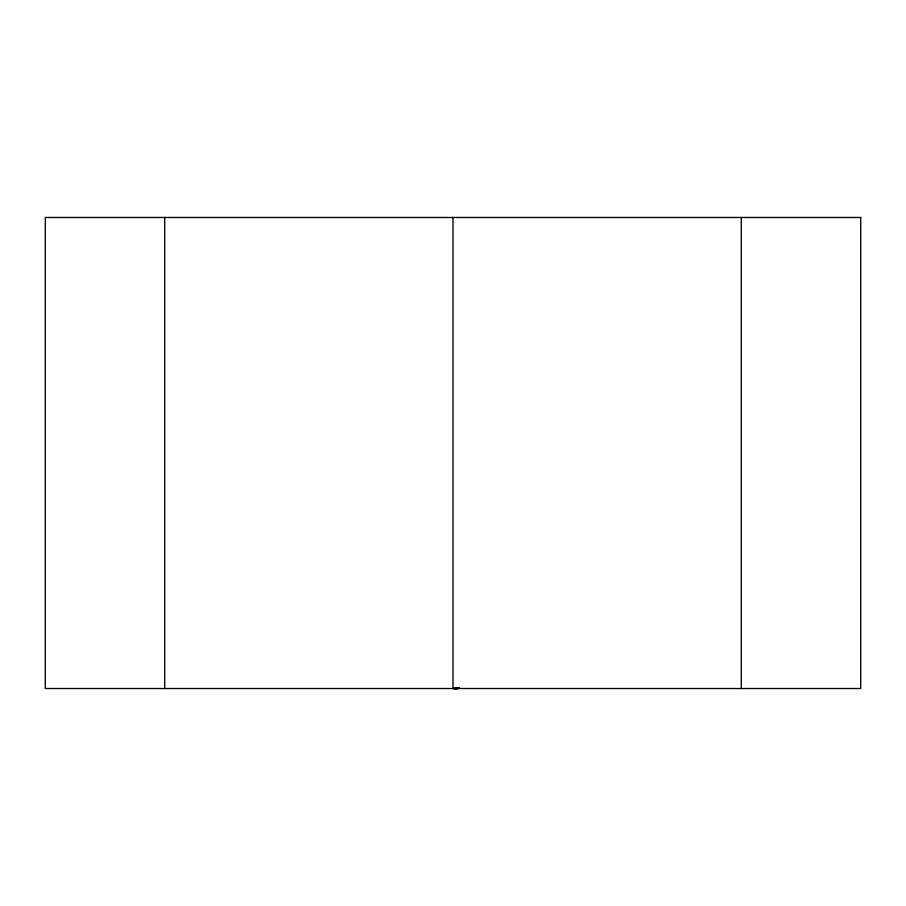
<?xml version="1.0" encoding="UTF-8"?>
<svg xmlns="http://www.w3.org/2000/svg" width="906" height="906" viewBox="0 0 906 906"><rect width="100%" height="100%" fill="white"/><g stroke="black" fill="none" stroke-linecap="round" stroke-linejoin="round"><path stroke-width="1.36" d="M457.53 688.209L459.693 688.322L457.405 688.277L459.67 688.39L458.006 688.356M453.736 688.481L457.553 688.469L453.736 688.481L455.865 688.526M455.174 688.413L457.553 688.469M454.336 687.733L454.438 688.515M741.289 217.474L741.289 688.526M453 217.474L453 688.526M164.711 217.474L164.711 688.526M860.7 217.474L45.3 217.474L45.3 688.526L860.7 688.526L860.7 217.474M456.828 688.503L454.133 688.435L456.828 688.503"/></g></svg>
